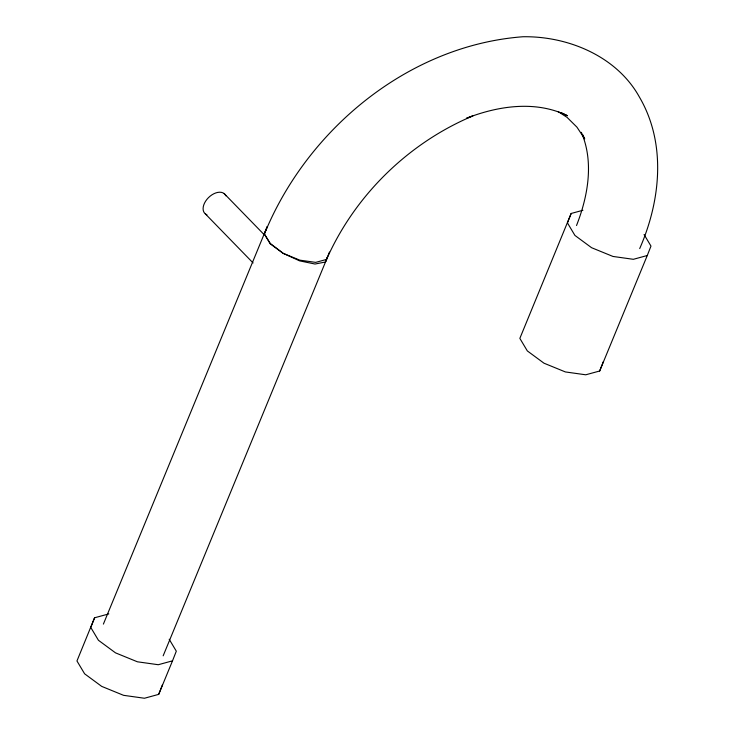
<?xml version="1.0" encoding="UTF-8"?>
<svg xmlns="http://www.w3.org/2000/svg" width="735" height="735" viewBox="0 0 735 735"><rect width="100%" height="100%" fill="white"/><g stroke="black" fill="none" stroke-linecap="round" stroke-linejoin="round"><path stroke-width="1.1" d="M576.525 225.516C587.972 196.309 594.146 162.123 581.367 132.346M103.387 624.107L267.209 226.646L264.315 233.996L270.361 243.524L283.232 253.354L299.586 260.861L315.021 264.03L325.421 262.018L327.259 257.259M639.707 248.577C660.6 200.894 666.636 143.444 639.358 96.965C616.794 56.237 567.971 35.997 522.907 36.75C408.495 45.414 307.046 129.388 264.407 234.006L270.149 243.763L283.14 253.345L299.816 260.153L315.701 262.377L326.551 259.427L329.436 252.077M108.817 613.909L94.576 617.786L90.772 627.442L98.435 640.277L115.505 652.855L137.408 661.794L158.273 664.725L172.514 660.838L176.308 651.182L169.197 639.266M94.576 617.786L76.954 660.967L84.617 673.802L101.687 686.38L123.581 695.328L144.455 698.25L158.696 694.364L162.49 684.717M582.928 210.265L571.159 213.472L567.448 222.898L574.926 235.43L591.592 247.713L612.981 256.451L633.359 259.308L647.269 255.514L650.98 246.087L644.071 234.52M571.159 213.472L519.847 338.385L527.326 350.917L543.992 363.2L565.38 371.938L585.758 374.795L599.668 371L603.38 361.574M163.161 655.822L326.551 259.427M158.696 694.364L172.514 660.838M599.668 371L647.269 255.514M325.421 262.018C353.37 196.861 407.53 143.399 472.853 115.937L466.697 118.16C498.459 105.812 535.778 100.263 567.484 115.744L561.347 112.712M557.957 111.463L567.071 117.37L576.947 127.164L584.702 138.897L582.782 134.735M224.203 193.608L264.012 234.511M205.322 213.857L253.088 262.946M206.939 214.785A13.873 8.756 -44.2 0 1 208.428 197.687A13.873 8.756 -44.2 0 1 225.856 195.813"/></g></svg>
